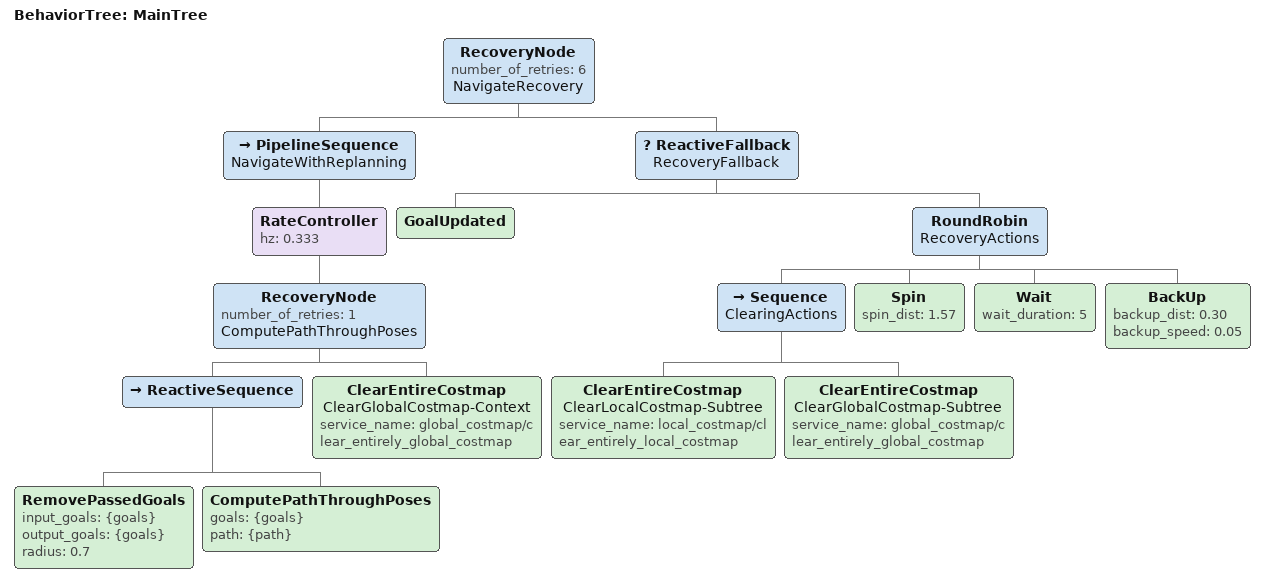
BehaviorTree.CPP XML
<root main_tree_to_execute="MainTree">
  <BehaviorTree ID="MainTree">
    <RecoveryNode number_of_retries="6" name="NavigateRecovery">
      <PipelineSequence name="NavigateWithReplanning">
        <RateController hz="0.333">
          <RecoveryNode number_of_retries="1" name="ComputePathThroughPoses">
            <ReactiveSequence>
              <RemovePassedGoals input_goals="{goals}" output_goals="{goals}" radius="0.7"/>
              <ComputePathThroughPoses goals="{goals}" path="{path}"/>
            </ReactiveSequence>
            <ClearEntireCostmap name="ClearGlobalCostmap-Context" service_name="global_costmap/clear_entirely_global_costmap"/>
          </RecoveryNode>
        </RateController>
      </PipelineSequence>
      <ReactiveFallback name="RecoveryFallback">
        <GoalUpdated/>
        <RoundRobin name="RecoveryActions">
          <Sequence name="ClearingActions">
            <ClearEntireCostmap name="ClearLocalCostmap-Subtree" service_name="local_costmap/clear_entirely_local_costmap"/>
            <ClearEntireCostmap name="ClearGlobalCostmap-Subtree" service_name="global_costmap/clear_entirely_global_costmap"/>
          </Sequence>
          <Spin spin_dist="1.57"/>
          <Wait wait_duration="5"/>
          <BackUp backup_dist="0.30" backup_speed="0.05"/>
        </RoundRobin>
      </ReactiveFallback>
    </RecoveryNode>
  </BehaviorTree>
</root>
